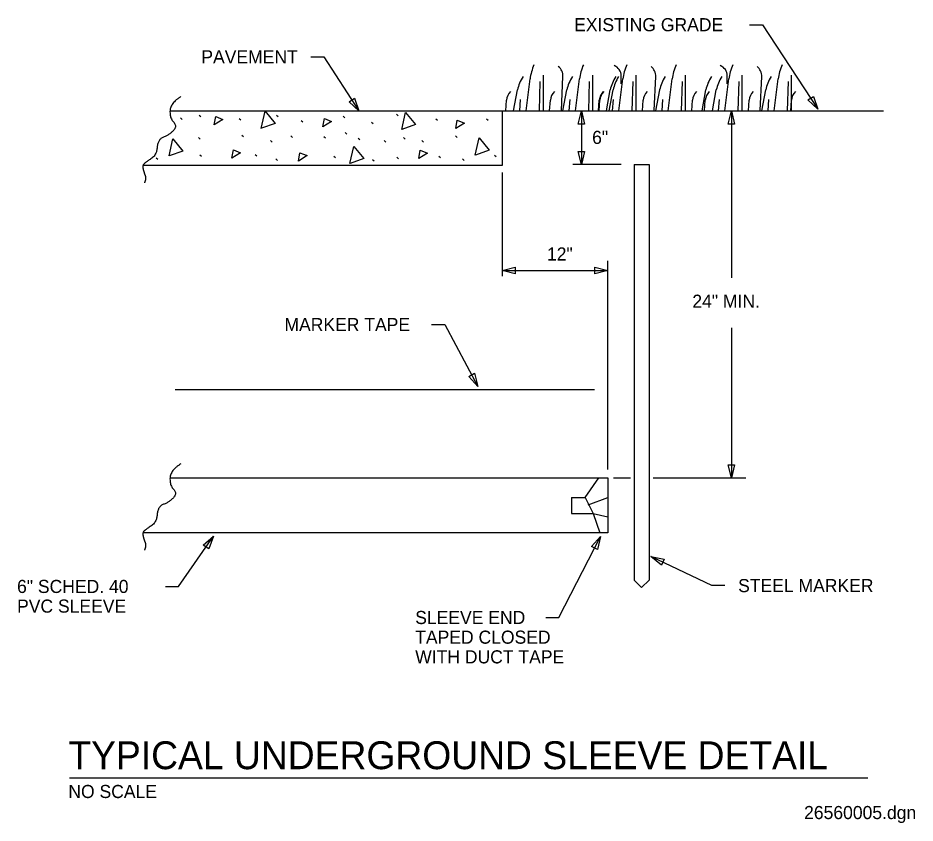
# Model space of a CAD drawing. Extents: x 10099.1 to 10144.8, y 10072.4 to 10113.4.
import ezdxf

# ---------------------------------------------------------------- set-up
doc = ezdxf.new("R2010")
doc.units = 0
for name, color, linetype in [('G-ANNO-TEXT', 7, 'Continuous'), ('G-DETL-LINE', 7, 'Continuous'), ('G-DETL-OTLN', 7, 'Continuous'), ('G-DETL-PATT', 7, 'Continuous')]:
    doc.layers.add(name, color=color, linetype=linetype)

msp = doc.modelspace()

# ---------------------------------------------------------------- linework, layer by layer
at = {"layer": 'G-ANNO-TEXT'}
for p, q in [((10136.34, 10113.022), (10137.006, 10113.022)), ((10137.006, 10113.022), (10139.82, 10108.727)), ((10114.036, 10111.389), (10114.702, 10111.389)), ((10114.702, 10111.389), (10116.483, 10108.636)), ((10127.792, 10108.635), (10127.792, 10105.913)), ((10135.421, 10108.635), (10135.421, 10100.151)), ((10129.823, 10105.913), (10127.361, 10105.913)), ((10123.767, 10105.514), (10123.767, 10100.242)), ((10129.138, 10090.403), (10129.138, 10101.021)), ((10123.767, 10100.522), (10129.138, 10100.522)), ((10120.179, 10097.772), (10120.845, 10097.772)), ((10120.845, 10097.772), (10122.535, 10094.63)), ((10135.421, 10097.608), (10135.421, 10089.972)), ((10129.431, 10089.972), (10130.297, 10089.972)), ((10131.443, 10089.972), (10136.16, 10089.972)), ((10107.303, 10084.456), (10109.085, 10087.014)), ((10126.65, 10082.877), (10128.767, 10086.998)), ((10134.43, 10084.499), (10131.332, 10085.982)), ((10106.637, 10084.456), (10107.303, 10084.456)), ((10135.097, 10084.499), (10134.43, 10084.499)), ((10125.984, 10082.877), (10126.65, 10082.877)), ((10101.768, 10074.731), (10142.369, 10074.731))]:
    msp.add_line(p, q, dxfattribs=at)
for points in [[(10116.261, 10109.286), (10116.483, 10108.636), (10115.981, 10109.105)], [(10139.594, 10109.376), (10139.82, 10108.727), (10139.316, 10109.193)], [(10127.625, 10107.968), (10127.792, 10108.635), (10127.959, 10107.968)], [(10135.254, 10107.968), (10135.421, 10108.635), (10135.588, 10107.968)], [(10127.959, 10106.58), (10127.792, 10105.913), (10127.625, 10106.58)], [(10124.433, 10100.355), (10123.767, 10100.522), (10124.433, 10100.688)], [(10128.471, 10100.688), (10129.138, 10100.522), (10128.471, 10100.355)], [(10122.366, 10095.296), (10122.535, 10094.63), (10122.073, 10095.138)], [(10135.588, 10090.638), (10135.421, 10089.972), (10135.254, 10090.638)], [(10108.567, 10086.562), (10109.085, 10087.014), (10108.841, 10086.371)], [(10128.314, 10086.481), (10128.767, 10086.998), (10128.61, 10086.329)], [(10131.862, 10085.544), (10131.332, 10085.982), (10132.006, 10085.845)]]:
    msp.add_lwpolyline(points, close=True, dxfattribs=at)
for points in [[(10107.427, 10109.365), (10106.911, 10109.042), (10106.842, 10108.301), (10107.255, 10107.849), (10106.808, 10107.398), (10106.258, 10107.204), (10106.189, 10106.398), (10105.673, 10106.043), (10105.467, 10105.882), (10105.536, 10105.527), (10105.673, 10105.205), (10105.57, 10104.979)], [(10107.427, 10090.692), (10106.911, 10090.37), (10106.842, 10089.628), (10107.255, 10089.176), (10106.808, 10088.725), (10106.258, 10088.531), (10106.189, 10087.725), (10105.673, 10087.37), (10105.467, 10087.209), (10105.536, 10086.854), (10105.673, 10086.532), (10105.57, 10086.306)]]:
    msp.add_open_spline(points, degree=2, dxfattribs=at)
at = {"layer": 'G-DETL-LINE'}
for p, q in [((10106.913, 10108.635), (10143.163, 10108.635)), ((10123.767, 10108.653), (10123.767, 10105.859)), ((10123.767, 10105.859), (10105.516, 10105.859))]:
    msp.add_line(p, q, dxfattribs=at)
at = {"layer": 'G-DETL-OTLN'}
for p, q in [((10130.481, 10105.913), (10130.481, 10084.773)), ((10130.481, 10105.913), (10131.248, 10105.913)), ((10131.248, 10105.913), (10131.248, 10084.773)), ((10128.464, 10094.462), (10107.131, 10094.462)), ((10106.913, 10089.972), (10129.138, 10089.972)), ((10127.983, 10088.982), (10128.686, 10089.972)), ((10129.138, 10089.972), (10129.138, 10087.177)), ((10127.287, 10088.982), (10127.287, 10088.163)), ((10127.287, 10088.982), (10127.983, 10088.982)), ((10127.983, 10088.982), (10128.393, 10088.163)), ((10128.143, 10088.614), (10129.138, 10088.982)), ((10127.287, 10088.163), (10128.393, 10088.163)), ((10128.393, 10088.163), (10129.138, 10088)), ((10128.393, 10088.163), (10128.733, 10087.177)), ((10129.138, 10087.177), (10105.513, 10087.177)), ((10130.481, 10084.773), (10130.853, 10084.397)), ((10131.248, 10084.773), (10130.853, 10084.397))]:
    msp.add_line(p, q, dxfattribs=at)
at = {"layer": 'G-DETL-PATT'}
for p, q in [((10107.399, 10108.278), (10107.483, 10108.204)), ((10108.351, 10108.427), (10108.435, 10108.353)), ((10110.391, 10108.257), (10110.475, 10108.183)), ((10112.295, 10108.427), (10112.379, 10108.353)), ((10113.542, 10108.15), (10113.626, 10108.076)), ((10115.673, 10108.363), (10115.757, 10108.289)), ((10118.393, 10108.469), (10118.477, 10108.395)), ((10120.387, 10108.235), (10120.472, 10108.161)), ((10122.972, 10108.235), (10123.056, 10108.161)), ((10117.123, 10108.065), (10117.207, 10107.991)), ((10108.328, 10107.279), (10108.412, 10107.205)), ((10110.527, 10107.406), (10110.611, 10107.332)), ((10113.02, 10107.364), (10113.105, 10107.29)), ((10114.698, 10107.342), (10114.782, 10107.268)), ((10115.786, 10107.534), (10115.87, 10107.46)), ((10116.443, 10107.257), (10116.527, 10107.183)), ((10118.755, 10107.279), (10118.84, 10107.205)), ((10121.385, 10107.364), (10121.469, 10107.29)), ((10111.978, 10107.13), (10112.062, 10107.056)), ((10117.758, 10107.13), (10117.842, 10107.056)), ((10119.685, 10107.13), (10119.769, 10107.056)), ((10108.396, 10106.407), (10108.48, 10106.333)), ((10111.207, 10106.428), (10111.291, 10106.354)), ((10115.196, 10106.343), (10115.281, 10106.269)), ((10120.546, 10106.343), (10120.63, 10106.269)), ((10123.38, 10106.386), (10123.464, 10106.312)), ((10106.175, 10106.258), (10106.259, 10106.184)), ((10112.25, 10106.194), (10112.334, 10106.12)), ((10117.169, 10106.173), (10117.253, 10106.099)), ((10118.415, 10106.279), (10118.5, 10106.205)), ((10121.748, 10106.194), (10121.832, 10106.12))]:
    msp.add_line(p, q, dxfattribs=at)
for points in [[(10125.861, 10108.635), (10125.861, 10110.46)], [(10128.373, 10108.635), (10128.373, 10110.46)], [(10129.822, 10110.021), (10129.822, 10110.42)], [(10130.579, 10108.635), (10130.579, 10110.46)], [(10133.091, 10108.635), (10133.091, 10110.46)], [(10135.213, 10110.021), (10135.213, 10110.42)], [(10135.971, 10108.635), (10135.971, 10110.46)], [(10138.482, 10108.635), (10138.482, 10110.46)], [(10124.984, 10108.635), (10125.184, 10110.261)], [(10125.662, 10108.635), (10125.702, 10110.141)], [(10126.778, 10108.665), (10126.858, 10110.38)], [(10127.496, 10108.635), (10127.695, 10110.261)], [(10128.174, 10108.635), (10128.214, 10110.141)], [(10129.702, 10108.635), (10129.901, 10110.261)], [(10130.38, 10108.635), (10130.42, 10110.141)], [(10131.496, 10108.665), (10131.576, 10110.38)], [(10132.214, 10108.635), (10132.413, 10110.261)], [(10132.892, 10108.635), (10132.931, 10110.141)], [(10135.094, 10108.635), (10135.293, 10110.261)], [(10135.771, 10108.635), (10135.811, 10110.141)], [(10136.888, 10108.665), (10136.967, 10110.38)], [(10137.605, 10108.635), (10137.805, 10110.261)], [(10138.283, 10108.635), (10138.323, 10110.141)], [(10124.346, 10108.635), (10124.546, 10109.702)], [(10126.858, 10108.635), (10127.058, 10109.702)], [(10129.064, 10108.635), (10129.263, 10109.702)], [(10129.211, 10108.635), (10129.41, 10109.702)], [(10131.576, 10108.635), (10131.775, 10109.702)], [(10133.928, 10108.635), (10134.128, 10109.702)], [(10134.456, 10108.635), (10134.655, 10109.702)], [(10136.967, 10108.635), (10137.167, 10109.702)], [(10123.948, 10108.635), (10123.988, 10109.183)], [(10124.665, 10108.635), (10124.705, 10109.223)], [(10126.18, 10108.635), (10126.22, 10109.183)], [(10127.177, 10108.635), (10127.217, 10109.223)], [(10128.665, 10108.635), (10128.705, 10109.183)], [(10128.692, 10108.635), (10128.732, 10109.183)], [(10129.383, 10108.635), (10129.423, 10109.223)], [(10130.898, 10108.635), (10130.938, 10109.183)], [(10131.895, 10108.635), (10131.935, 10109.223)], [(10133.41, 10108.635), (10133.45, 10109.183)], [(10134.057, 10108.635), (10134.097, 10109.183)], [(10134.775, 10108.635), (10134.814, 10109.223)], [(10136.29, 10108.635), (10136.329, 10109.183)], [(10137.286, 10108.635), (10137.326, 10109.223)], [(10138.438, 10108.635), (10138.477, 10109.183)], [(10111.514, 10107.748), (10111.714, 10108.622), (10112.218, 10108.001), (10111.529, 10107.752)], [(10109.125, 10107.925), (10109.204, 10108.349), (10109.565, 10108.204), (10109.125, 10107.925)], [(10114.649, 10107.828), (10114.729, 10108.252), (10115.089, 10108.107), (10114.649, 10107.828)], [(10118.654, 10107.685), (10118.855, 10108.559), (10119.359, 10107.938), (10118.669, 10107.689)], [(10121.404, 10107.743), (10121.484, 10108.167), (10121.844, 10108.022), (10121.404, 10107.743)], [(10106.822, 10106.345), (10107.022, 10107.219), (10107.526, 10106.598), (10106.837, 10106.349)], [(10122.395, 10106.388), (10122.595, 10107.262), (10123.099, 10106.641), (10122.41, 10106.392)], [(10116.025, 10105.962), (10116.225, 10106.836), (10116.729, 10106.216), (10116.04, 10105.966)], [(10110.025, 10106.233), (10110.104, 10106.657), (10110.465, 10106.512), (10110.025, 10106.233)], [(10113.402, 10106.085), (10113.482, 10106.508), (10113.842, 10106.363), (10113.402, 10106.085)], [(10119.523, 10106.212), (10119.602, 10106.636), (10119.963, 10106.491), (10119.523, 10106.212)]]:
    msp.add_lwpolyline(points, dxfattribs=at)
for centre, radius, start, end in [((10127.68, 10109.955), 2.515, 155.9651, 173.0105), ((10126.239, 10110.409), 0.62, 357.3391, 52.176), ((10130.192, 10109.955), 2.515, 155.9651, 173.0105), ((10129.267, 10110.42), 0.554, 0, 69.3471), ((10132.397, 10109.955), 2.515, 155.9651, 173.0105), ((10130.956, 10110.409), 0.62, 357.3391, 52.176), ((10134.909, 10109.955), 2.515, 155.9651, 173.0105), ((10134.659, 10110.42), 0.554, 0, 69.3471), ((10137.789, 10109.955), 2.515, 155.9651, 173.0105), ((10136.348, 10110.409), 0.62, 357.3391, 52.176), ((10140.301, 10109.955), 2.515, 155.9651, 173.0105), ((10126.311, 10109.372), 1.796, 145.8509, 169.4213), ((10128.823, 10109.372), 1.796, 145.8509, 169.4213), ((10131.029, 10109.372), 1.796, 145.8509, 169.4213), ((10131.175, 10109.372), 1.796, 145.8509, 169.4213), ((10133.54, 10109.372), 1.796, 145.8509, 169.4213), ((10135.893, 10109.372), 1.796, 145.8509, 169.4213), ((10136.42, 10109.372), 1.796, 145.8509, 169.4213), ((10138.932, 10109.372), 1.796, 145.8509, 169.4213), ((10124.681, 10109.133), 0.696, 135.303, 175.8439), ((10126.914, 10109.133), 0.696, 135.303, 175.8439), ((10129.399, 10109.133), 0.696, 135.303, 175.8439), ((10129.426, 10109.133), 0.696, 135.303, 175.8439), ((10131.632, 10109.133), 0.696, 135.303, 175.8439), ((10134.144, 10109.133), 0.696, 135.303, 175.8439), ((10134.791, 10109.133), 0.696, 135.303, 175.8439), ((10137.023, 10109.133), 0.696, 135.303, 175.8439), ((10139.171, 10109.133), 0.696, 135.303, 175.8439)]:
    msp.add_arc(centre, radius, start, end, dxfattribs=at)

# ---------------------------------------------------------------- texts
at = {"layer": 'G-ANNO-TEXT'}
for s, height, p in [('EXISTING GRADE', 0.66667, (10127.426, 10112.688)), ('PAVEMENT', 0.6667, (10108.466, 10111.056)), ('6"', 0.6667, (10128.34, 10106.958)), ('12"', 0.6667, (10126.044, 10101.028)), ('24" MIN.', 0.6667, (10133.437, 10098.627)), ('MARKER TAPE', 0.66667, (10112.693, 10097.439)), ('6" SCHED. 40', 0.66667, (10099.094, 10084.123)), ('STEEL MARKER', 0.66667, (10135.764, 10084.166)), ('PVC SLEEVE', 0.6667, (10099.094, 10083.123)), ('SLEEVE END', 0.6667, (10119.343, 10082.543)), ('TAPED CLOSED', 0.66667, (10119.343, 10081.543)), ('WITH DUCT TAPE', 0.66667, (10119.343, 10080.543)), ('TYPICAL UNDERGROUND SLEEVE DETAIL', 1.41667, (10101.702, 10075.164)), ('NO SCALE', 0.6667, (10101.702, 10073.696)), ('26560005.dgn', 0.66667, (10139.12, 10072.625))]:
    msp.add_text(s, height=height, dxfattribs=at).set_placement(p)

doc.saveas('drawing.dxf')
